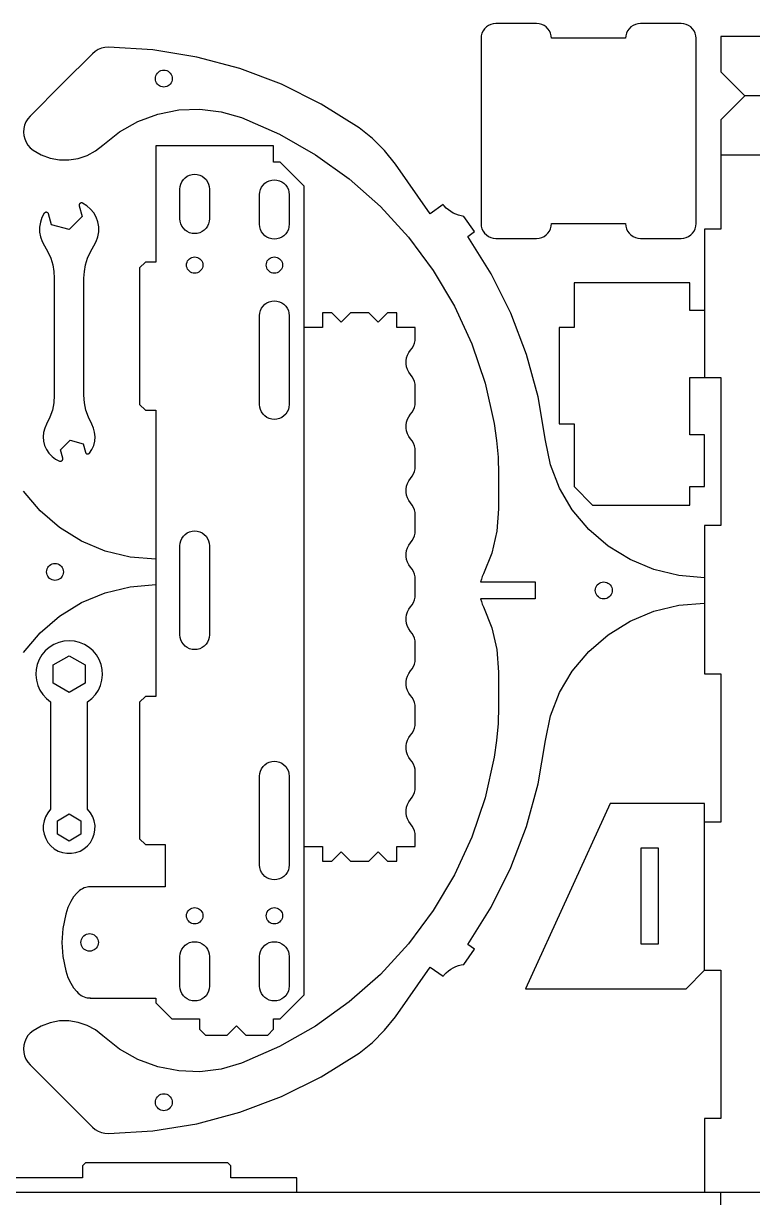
# Model space of a CAD drawing. Extents: x 1 to 379, y 1 to 379.
# Drawn here: x 109.9 to 234.8, y 177.9 to 379.1 of the extents above; entities that cross this region are included whole.
import ezdxf

# ---------------------------------------------------------------- set-up
doc = ezdxf.new("R2010")
doc.units = 0
doc.layers.add('SHEET_VIEW_1_DRAWING_1', color=7, linetype='CONTINUOUS')

msp = doc.modelspace()

# ---------------------------------------------------------------- linework, layer by layer
at = {"layer": 'SHEET_VIEW_1_DRAWING_1', "color": 5}
for p, q in [((189.23, 378.55), (188.92, 378.24)), ((189.59, 378.8), (189.23, 378.55)), ((190, 378.99), (189.59, 378.8)), ((190.42, 379.1), (190, 378.99)), ((190.86, 379.14), (190.42, 379.1)), ((197.85, 379.14), (190.86, 379.14)), ((198.29, 379.1), (197.85, 379.14)), ((198.72, 378.99), (198.29, 379.1)), ((199.12, 378.8), (198.72, 378.99)), ((199.48, 378.55), (199.12, 378.8)), ((199.79, 378.24), (199.48, 378.55)), ((214, 378.55), (213.68, 378.24)), ((214.36, 378.8), (214, 378.55)), ((214.76, 378.99), (214.36, 378.8)), ((215.19, 379.1), (214.76, 378.99)), ((215.63, 379.14), (215.19, 379.1)), ((222.61, 379.14), (215.63, 379.14)), ((223.06, 379.1), (222.61, 379.14)), ((223.48, 378.99), (223.06, 379.1)), ((223.88, 378.8), (223.48, 378.99)), ((224.25, 378.55), (223.88, 378.8)), ((224.56, 378.24), (224.25, 378.55)), ((188.36, 377.04), (188.32, 376.6)), ((188.32, 376.6), (188.32, 344.85)), ((188.48, 377.47), (188.36, 377.04)), ((188.66, 377.87), (188.48, 377.47)), ((188.92, 378.24), (188.66, 377.87)), ((200.05, 377.87), (199.79, 378.24)), ((200.24, 377.47), (200.05, 377.87)), ((200.35, 377.04), (200.24, 377.47)), ((200.39, 376.6), (200.35, 377.04)), ((213.09, 376.6), (200.39, 376.6)), ((213.13, 377.04), (213.09, 376.6)), ((213.24, 377.47), (213.13, 377.04)), ((213.43, 377.87), (213.24, 377.47)), ((213.68, 378.24), (213.43, 377.87)), ((224.81, 377.87), (224.56, 378.24)), ((225, 377.47), (224.81, 377.87)), ((225.12, 377.04), (225, 377.47)), ((225.15, 376.6), (225.12, 377.04)), ((225.15, 344.85), (225.15, 376.6)), ((229.41, 376.92), (229.41, 370.87)), ((376.22, 376.92), (229.41, 376.92)), ((122.2, 374.34), (121.74, 373.95)), ((122.72, 374.66), (122.2, 374.34)), ((123.28, 374.89), (122.72, 374.66)), ((123.87, 375.02), (123.28, 374.89)), ((124.48, 375.07), (123.87, 375.02)), ((132.09, 374.6), (124.48, 375.07)), ((139.62, 373.38), (132.09, 374.6)), ((121.74, 373.95), (116.63, 368.83)), ((146.99, 371.41), (139.62, 373.38)), ((132.62, 370.19), (132.72, 370.42)), ((132.72, 370.42), (132.87, 370.63)), ((132.87, 370.63), (133.05, 370.81)), ((133.05, 370.81), (133.25, 370.95)), ((133.25, 370.95), (133.48, 371.06)), ((133.48, 371.06), (133.73, 371.12)), ((133.73, 371.12), (133.98, 371.15)), ((133.98, 371.15), (134.23, 371.12)), ((134.23, 371.12), (134.47, 371.06)), ((134.47, 371.06), (134.7, 370.95)), ((134.7, 370.95), (134.91, 370.81)), ((134.91, 370.81), (135.09, 370.63)), ((135.09, 370.63), (135.23, 370.42)), ((135.23, 370.42), (135.34, 370.19)), ((154.13, 368.72), (146.99, 371.41)), ((229.41, 370.87), (233.52, 366.76)), ((116.63, 368.83), (111.06, 363.27)), ((132.53, 369.7), (132.55, 369.95)), ((132.55, 369.44), (132.53, 369.7)), ((132.55, 369.95), (132.62, 370.19)), ((132.62, 369.2), (132.55, 369.44)), ((132.72, 368.97), (132.62, 369.2)), ((132.87, 368.76), (132.72, 368.97)), ((133.05, 368.59), (132.87, 368.76)), ((133.25, 368.44), (133.05, 368.59)), ((133.48, 368.33), (133.25, 368.44)), ((133.73, 368.27), (133.48, 368.33)), ((133.98, 368.25), (133.73, 368.27)), ((134.23, 368.27), (133.98, 368.25)), ((134.47, 368.33), (134.23, 368.27)), ((134.7, 368.44), (134.47, 368.33)), ((134.91, 368.59), (134.7, 368.44)), ((135.09, 368.76), (134.91, 368.59)), ((135.23, 368.97), (135.09, 368.76)), ((135.34, 369.2), (135.23, 368.97)), ((135.34, 370.19), (135.41, 369.95)), ((135.41, 369.44), (135.34, 369.2)), ((135.41, 369.95), (135.43, 369.7)), ((135.43, 369.7), (135.41, 369.44)), ((160.96, 365.32), (154.13, 368.72)), ((233.52, 366.76), (229.41, 362.65)), ((372.11, 366.76), (233.52, 366.76)), ((132.96, 363.63), (136.53, 364.34)), ((136.53, 364.34), (140.17, 364.47)), ((140.17, 364.47), (143.78, 364.03)), ((167.42, 361.26), (160.96, 365.32)), ((110.35, 362.29), (110.12, 361.73)), ((110.67, 362.81), (110.35, 362.29)), ((111.06, 363.27), (110.67, 362.81)), ((126.39, 360.58), (129.55, 362.37)), ((129.55, 362.37), (132.96, 363.63)), ((143.78, 364.03), (147.27, 363.01)), ((147.27, 363.01), (153.78, 360.16)), ((229.41, 362.65), (229.41, 356.6)), ((109.99, 361.14), (109.94, 360.54)), ((109.94, 360.54), (110, 359.94)), ((110.12, 361.73), (109.99, 361.14)), ((123.54, 358.31), (126.39, 360.58)), ((153.78, 360.16), (159.97, 356.64)), ((169.73, 359.43), (167.42, 361.26)), ((110, 359.94), (110.14, 359.35)), ((110.14, 359.35), (110.38, 358.8)), ((110.38, 358.8), (110.7, 358.29)), ((110.7, 358.29), (111.1, 357.83)), ((122.27, 357.3), (123.54, 358.31)), ((132.6, 358.19), (132.6, 338.25)), ((152.79, 358.19), (132.6, 358.19)), ((152.79, 355.39), (152.79, 358.19)), ((171.81, 357.35), (169.73, 359.43)), ((111.1, 357.83), (111.57, 357.45)), ((111.57, 357.45), (112.97, 356.64)), ((112.97, 356.64), (114.49, 356.07)), ((119.31, 356.01), (120.85, 356.53)), ((120.85, 356.53), (122.27, 357.3)), ((159.97, 356.64), (165.75, 352.5)), ((173.64, 355.03), (171.81, 357.35)), ((376.22, 356.6), (229.41, 356.6)), ((229.41, 356.6), (229.41, 343.9)), ((114.49, 356.07), (116.09, 355.78)), ((116.09, 355.78), (117.71, 355.75)), ((117.71, 355.75), (119.31, 356.01)), ((153.89, 355.39), (152.79, 355.39)), ((158, 351.29), (153.89, 355.39)), ((179.59, 346.54), (173.64, 355.03)), ((137.07, 352.03), (137.32, 352.39)), ((137.32, 352.39), (137.63, 352.7)), ((137.63, 352.7), (138, 352.96)), ((138, 352.96), (138.4, 353.14)), ((138.4, 353.14), (138.83, 353.26)), ((138.83, 353.26), (139.27, 353.3)), ((139.27, 353.3), (139.71, 353.26)), ((139.71, 353.26), (140.14, 353.14)), ((140.14, 353.14), (140.54, 352.96)), ((140.54, 352.96), (140.9, 352.7)), ((140.9, 352.7), (141.21, 352.39)), ((141.21, 352.39), (141.47, 352.03)), ((151.65, 352.01), (152.05, 352.19)), ((152.05, 352.19), (152.48, 352.31)), ((152.48, 352.31), (152.92, 352.35)), ((152.92, 352.35), (153.36, 352.31)), ((153.36, 352.31), (153.79, 352.19)), ((153.79, 352.19), (154.19, 352.01)), ((165.75, 352.5), (171.07, 347.78)), ((136.73, 350.76), (136.77, 351.2)), ((136.73, 345.68), (136.73, 350.76)), ((136.77, 351.2), (136.88, 351.63)), ((136.88, 351.63), (137.07, 352.03)), ((141.47, 352.03), (141.65, 351.63)), ((141.65, 351.63), (141.77, 351.2)), ((141.77, 351.2), (141.81, 350.76)), ((141.81, 350.76), (141.81, 345.68)), ((150.38, 349.81), (150.42, 350.25)), ((150.42, 350.25), (150.53, 350.67)), ((150.53, 350.67), (150.72, 351.08)), ((150.72, 351.08), (150.97, 351.44)), ((150.97, 351.44), (151.29, 351.75)), ((151.29, 351.75), (151.65, 352.01)), ((154.19, 352.01), (154.55, 351.75)), ((154.55, 351.75), (154.86, 351.44)), ((154.86, 351.44), (155.12, 351.08)), ((155.12, 351.08), (155.31, 350.67)), ((155.31, 350.67), (155.42, 350.25)), ((155.42, 350.25), (155.46, 349.81)), ((158, 212.69), (158, 351.29)), ((119.49, 348.11), (119.48, 348.04)), ((119.51, 348.17), (119.49, 348.11)), ((119.54, 348.23), (119.51, 348.17)), ((119.58, 348.28), (119.54, 348.23)), ((119.63, 348.32), (119.58, 348.28)), ((119.68, 348.36), (119.63, 348.32)), ((119.74, 348.39), (119.68, 348.36)), ((119.8, 348.41), (119.74, 348.39)), ((119.87, 348.41), (119.8, 348.41)), ((119.93, 348.41), (119.87, 348.41)), ((120, 348.4), (119.93, 348.41)), ((120.06, 348.37), (120, 348.4)), ((120.79, 347.92), (120.06, 348.37)), ((150.38, 344.73), (150.38, 349.81)), ((155.46, 349.81), (155.46, 344.73)), ((181.82, 348.11), (179.59, 346.54)), ((181.89, 348.03), (181.82, 348.11)), ((113.5, 346.61), (113.1, 345.87)), ((113.54, 346.66), (113.5, 346.61)), ((113.59, 346.71), (113.54, 346.66)), ((113.64, 346.75), (113.59, 346.71)), ((113.7, 346.77), (113.64, 346.75)), ((113.77, 346.79), (113.7, 346.77)), ((113.83, 346.79), (113.77, 346.79)), ((113.9, 346.79), (113.83, 346.79)), ((113.96, 346.77), (113.9, 346.79)), ((114.02, 346.75), (113.96, 346.77)), ((114.08, 346.71), (114.02, 346.75)), ((114.13, 346.67), (114.08, 346.71)), ((114.17, 346.62), (114.13, 346.67)), ((114.2, 346.56), (114.17, 346.62)), ((114.22, 346.5), (114.2, 346.56)), ((114.72, 344.66), (114.22, 346.5)), ((119.99, 346.07), (117.76, 343.84)), ((119.48, 348.04), (119.48, 347.97)), ((119.48, 347.97), (119.49, 347.91)), ((119.49, 347.91), (119.99, 346.07)), ((121.43, 347.35), (120.79, 347.92)), ((121.97, 346.68), (121.43, 347.35)), ((122.39, 345.94), (121.97, 346.68)), ((171.07, 347.78), (175.88, 342.54)), ((181.96, 347.95), (181.89, 348.03)), ((182.02, 347.87), (181.96, 347.95)), ((182.36, 347.51), (182.02, 347.87)), ((182.72, 347.19), (182.36, 347.51)), ((183.12, 346.9), (182.72, 347.19)), ((183.54, 346.65), (183.12, 346.9)), ((183.98, 346.44), (183.54, 346.65)), ((184.44, 346.28), (183.98, 346.44)), ((184.92, 346.16), (184.44, 346.28)), ((185.4, 346.09), (184.92, 346.16)), ((187.22, 343.49), (185.4, 346.09)), ((112.69, 344.23), (112.68, 343.84)), ((112.83, 345.07), (112.69, 344.23)), ((113.1, 345.87), (112.83, 345.07)), ((117.76, 343.84), (114.72, 344.66)), ((122.67, 345.13), (122.39, 345.94)), ((122.82, 344.28), (122.67, 345.13)), ((122.82, 343.43), (122.82, 344.28)), ((136.77, 345.24), (136.73, 345.68)), ((136.88, 344.81), (136.77, 345.24)), ((137.07, 344.41), (136.88, 344.81)), ((137.32, 344.05), (137.07, 344.41)), ((137.63, 343.73), (137.32, 344.05)), ((141.21, 344.05), (140.9, 343.73)), ((141.47, 344.41), (141.21, 344.05)), ((141.65, 344.81), (141.47, 344.41)), ((141.77, 345.24), (141.65, 344.81)), ((141.81, 345.68), (141.77, 345.24)), ((150.42, 344.28), (150.38, 344.73)), ((150.53, 343.86), (150.42, 344.28)), ((155.42, 344.28), (155.31, 343.86)), ((155.46, 344.73), (155.42, 344.28)), ((188.32, 344.85), (188.36, 344.41)), ((188.36, 344.41), (188.48, 343.98)), ((200.24, 343.98), (200.35, 344.41)), ((200.35, 344.41), (200.39, 344.85)), ((200.39, 344.85), (213.09, 344.85)), ((213.09, 344.85), (213.13, 344.41)), ((213.13, 344.41), (213.24, 343.98)), ((225, 343.98), (225.12, 344.41)), ((225.12, 344.41), (225.15, 344.85)), ((112.68, 343.84), (112.7, 343.39)), ((112.7, 343.39), (112.84, 342.56)), ((112.84, 342.56), (113.12, 341.76)), ((122.4, 341.77), (122.68, 342.58)), ((122.68, 342.58), (122.82, 343.43)), ((138, 343.48), (137.63, 343.73)), ((138.4, 343.29), (138, 343.48)), ((138.83, 343.18), (138.4, 343.29)), ((139.27, 343.14), (138.83, 343.18)), ((139.71, 343.18), (139.27, 343.14)), ((140.14, 343.29), (139.71, 343.18)), ((140.54, 343.48), (140.14, 343.29)), ((140.9, 343.73), (140.54, 343.48)), ((150.72, 343.46), (150.53, 343.86)), ((150.97, 343.09), (150.72, 343.46)), ((151.29, 342.78), (150.97, 343.09)), ((151.65, 342.53), (151.29, 342.78)), ((152.05, 342.34), (151.65, 342.53)), ((152.48, 342.22), (152.05, 342.34)), ((152.92, 342.19), (152.48, 342.22)), ((153.36, 342.22), (152.92, 342.19)), ((153.79, 342.34), (153.36, 342.22)), ((154.19, 342.53), (153.79, 342.34)), ((154.55, 342.78), (154.19, 342.53)), ((154.86, 343.09), (154.55, 342.78)), ((155.12, 343.46), (154.86, 343.09)), ((155.31, 343.86), (155.12, 343.46)), ((175.88, 342.54), (180.12, 336.83)), ((186.04, 342.65), (187.22, 343.49)), ((190.07, 336.26), (186.04, 342.65)), ((188.48, 343.98), (188.66, 343.58)), ((188.66, 343.58), (188.92, 343.22)), ((188.92, 343.22), (189.23, 342.91)), ((189.23, 342.91), (189.59, 342.65)), ((189.59, 342.65), (190, 342.47)), ((190, 342.47), (190.42, 342.35)), ((190.42, 342.35), (190.86, 342.31)), ((190.86, 342.31), (197.85, 342.31)), ((197.85, 342.31), (198.29, 342.35)), ((198.29, 342.35), (198.72, 342.47)), ((198.72, 342.47), (199.12, 342.65)), ((199.12, 342.65), (199.48, 342.91)), ((199.48, 342.91), (199.79, 343.22)), ((199.79, 343.22), (200.05, 343.58)), ((200.05, 343.58), (200.24, 343.98)), ((213.24, 343.98), (213.43, 343.58)), ((213.43, 343.58), (213.68, 343.22)), ((213.68, 343.22), (214, 342.91)), ((214, 342.91), (214.36, 342.65)), ((214.36, 342.65), (214.76, 342.47)), ((214.76, 342.47), (215.19, 342.35)), ((215.19, 342.35), (215.63, 342.31)), ((215.63, 342.31), (222.61, 342.31)), ((222.61, 342.31), (223.06, 342.35)), ((223.06, 342.35), (223.48, 342.47)), ((223.48, 342.47), (223.88, 342.65)), ((223.88, 342.65), (224.25, 342.91)), ((224.25, 342.91), (224.56, 343.22)), ((224.56, 343.22), (224.81, 343.58)), ((224.81, 343.58), (225, 343.98)), ((226.61, 343.9), (226.61, 318.5)), ((229.41, 343.9), (226.61, 343.9)), ((113.12, 341.76), (113.53, 341.02)), ((113.53, 341.02), (114.13, 340)), ((121.39, 340), (121.98, 341.02)), ((121.98, 341.02), (122.4, 341.77)), ((114.13, 340), (114.6, 338.93)), ((114.6, 338.93), (114.94, 337.8)), ((120.57, 337.8), (120.92, 338.93)), ((120.92, 338.93), (121.39, 340)), ((130.81, 338.25), (129.81, 337.25)), ((132.6, 338.25), (130.81, 338.25)), ((137.89, 337.98), (137.95, 338.22)), ((137.95, 338.22), (138.06, 338.44)), ((138.06, 338.44), (138.2, 338.64)), ((138.2, 338.64), (138.37, 338.81)), ((138.37, 338.81), (138.57, 338.95)), ((138.57, 338.95), (138.79, 339.05)), ((138.79, 339.05), (139.02, 339.12)), ((139.02, 339.12), (139.27, 339.14)), ((139.27, 339.14), (139.51, 339.12)), ((139.51, 339.12), (139.74, 339.05)), ((139.74, 339.05), (139.97, 338.95)), ((139.97, 338.95), (140.16, 338.81)), ((140.16, 338.81), (140.34, 338.64)), ((140.34, 338.64), (140.48, 338.44)), ((140.48, 338.44), (140.58, 338.22)), ((140.58, 338.22), (140.64, 337.98)), ((151.54, 337.98), (151.61, 338.22)), ((151.61, 338.22), (151.71, 338.44)), ((151.71, 338.44), (151.85, 338.64)), ((151.85, 338.64), (152.02, 338.81)), ((152.02, 338.81), (152.22, 338.95)), ((152.22, 338.95), (152.44, 339.05)), ((152.44, 339.05), (152.68, 339.12)), ((152.68, 339.12), (152.92, 339.14)), ((152.92, 339.14), (153.16, 339.12)), ((153.16, 339.12), (153.4, 339.05)), ((153.4, 339.05), (153.62, 338.95)), ((153.62, 338.95), (153.82, 338.81)), ((153.82, 338.81), (153.99, 338.64)), ((153.99, 338.64), (154.13, 338.44)), ((154.13, 338.44), (154.23, 338.22)), ((154.23, 338.22), (154.29, 337.98)), ((114.94, 337.8), (115.15, 336.64)), ((115.15, 336.64), (115.22, 335.47)), ((120.3, 335.47), (120.37, 336.64)), ((120.37, 336.64), (120.57, 337.8)), ((129.81, 337.25), (129.81, 313.85)), ((137.87, 337.74), (137.89, 337.98)), ((137.89, 337.5), (137.87, 337.74)), ((137.95, 337.26), (137.89, 337.5)), ((138.06, 337.04), (137.95, 337.26)), ((138.2, 336.84), (138.06, 337.04)), ((138.37, 336.67), (138.2, 336.84)), ((138.57, 336.53), (138.37, 336.67)), ((138.79, 336.43), (138.57, 336.53)), ((139.02, 336.36), (138.79, 336.43)), ((139.27, 336.34), (139.02, 336.36)), ((139.51, 336.36), (139.27, 336.34)), ((139.74, 336.43), (139.51, 336.36)), ((139.97, 336.53), (139.74, 336.43)), ((140.16, 336.67), (139.97, 336.53)), ((140.34, 336.84), (140.16, 336.67)), ((140.48, 337.04), (140.34, 336.84)), ((140.58, 337.26), (140.48, 337.04)), ((140.64, 337.5), (140.58, 337.26)), ((140.64, 337.98), (140.66, 337.74)), ((140.66, 337.74), (140.64, 337.5)), ((151.52, 337.74), (151.54, 337.98)), ((151.54, 337.5), (151.52, 337.74)), ((151.61, 337.26), (151.54, 337.5)), ((151.71, 337.04), (151.61, 337.26)), ((151.85, 336.84), (151.71, 337.04)), ((152.02, 336.67), (151.85, 336.84)), ((152.22, 336.53), (152.02, 336.67)), ((152.44, 336.43), (152.22, 336.53)), ((152.68, 336.36), (152.44, 336.43)), ((152.92, 336.34), (152.68, 336.36)), ((153.16, 336.36), (152.92, 336.34)), ((153.4, 336.43), (153.16, 336.36)), ((153.62, 336.53), (153.4, 336.43)), ((153.82, 336.67), (153.62, 336.53)), ((153.99, 336.84), (153.82, 336.67)), ((154.13, 337.04), (153.99, 336.84)), ((154.23, 337.26), (154.13, 337.04)), ((154.29, 337.5), (154.23, 337.26)), ((154.29, 337.98), (154.32, 337.74)), ((154.32, 337.74), (154.29, 337.5)), ((180.12, 336.83), (183.75, 330.71)), ((193.44, 329.5), (190.07, 336.26)), ((115.22, 335.47), (115.22, 315.45)), ((120.3, 315.45), (120.3, 335.47)), ((204.26, 334.69), (204.26, 327.07)), ((224.07, 334.69), (204.26, 334.69)), ((224.07, 329.93), (224.07, 334.69)), ((150.53, 329.95), (150.72, 330.35)), ((150.72, 330.35), (150.97, 330.71)), ((150.97, 330.71), (151.29, 331.02)), ((151.29, 331.02), (151.65, 331.28)), ((151.65, 331.28), (152.05, 331.46)), ((152.05, 331.46), (152.48, 331.58)), ((152.48, 331.58), (152.92, 331.62)), ((152.92, 331.62), (153.36, 331.58)), ((153.36, 331.58), (153.79, 331.46)), ((153.79, 331.46), (154.19, 331.28)), ((154.19, 331.28), (154.55, 331.02)), ((154.55, 331.02), (154.86, 330.71)), ((154.86, 330.71), (155.12, 330.35)), ((155.12, 330.35), (155.31, 329.95)), ((183.75, 330.71), (186.72, 324.25)), ((150.38, 329.08), (150.42, 329.52)), ((150.38, 313.84), (150.38, 329.08)), ((150.42, 329.52), (150.53, 329.95)), ((155.31, 329.95), (155.42, 329.52)), ((155.42, 329.52), (155.46, 329.08)), ((155.46, 329.08), (155.46, 313.84)), ((161.17, 329.56), (161.17, 327.02)), ((162.76, 329.56), (161.17, 329.56)), ((164.35, 327.98), (162.76, 329.56)), ((165.94, 329.56), (164.35, 327.98)), ((169.11, 329.56), (165.94, 329.56)), ((170.7, 327.98), (169.11, 329.56)), ((172.29, 329.56), (170.7, 327.98)), ((173.87, 329.56), (172.29, 329.56)), ((173.87, 327.02), (173.87, 329.56)), ((196.13, 322.43), (193.44, 329.5)), ((226.61, 329.93), (224.07, 329.93)), ((161.17, 327.02), (158, 327.02)), ((177.05, 327.02), (173.87, 327.02)), ((177.05, 325.27), (177.05, 327.02)), ((204.26, 327.07), (201.72, 327.07)), ((201.72, 327.07), (201.72, 310.56)), ((176.53, 323.53), (176.76, 323.93)), ((176.76, 323.93), (176.92, 324.36)), ((176.92, 324.36), (177.02, 324.81)), ((177.02, 324.81), (177.05, 325.27)), ((186.72, 324.25), (189, 317.51)), ((175.55, 321.83), (175.71, 322.31)), ((175.71, 322.31), (175.95, 322.76)), ((175.95, 322.76), (176.26, 323.17)), ((176.26, 323.17), (176.53, 323.53)), ((198.11, 315.14), (196.13, 322.43)), ((175.47, 321.32), (175.55, 321.83)), ((175.47, 320.81), (175.47, 321.32)), ((175.55, 320.31), (175.47, 320.81)), ((175.71, 319.83), (175.55, 320.31)), ((175.95, 319.38), (175.71, 319.83)), ((176.26, 318.97), (175.95, 319.38)), ((176.53, 318.6), (176.26, 318.97)), ((176.76, 318.2), (176.53, 318.6)), ((176.92, 317.77), (176.76, 318.2)), ((224.07, 308.66), (224.07, 318.5)), ((224.07, 318.5), (226.61, 318.5)), ((226.61, 318.5), (229.41, 318.5)), ((229.41, 318.5), (229.41, 293.1)), ((177.02, 317.32), (176.92, 317.77)), ((177.05, 316.87), (177.02, 317.32)), ((177.05, 314.27), (177.05, 316.87)), ((189, 317.51), (190.58, 310.58)), ((115.13, 314.16), (114.88, 312.88)), ((115.22, 315.45), (115.13, 314.16)), ((120.38, 314.16), (120.3, 315.45)), ((120.63, 312.88), (120.38, 314.16)), ((177.02, 313.81), (177.05, 314.27)), ((199.36, 307.68), (198.11, 315.14)), ((114.88, 312.88), (114.47, 311.65)), ((121.05, 311.65), (120.63, 312.88)), ((129.81, 313.85), (130.81, 312.85)), ((130.81, 312.85), (132.6, 312.85)), ((132.6, 312.85), (132.6, 263.83)), ((150.42, 313.4), (150.38, 313.84)), ((150.53, 312.97), (150.42, 313.4)), ((150.72, 312.57), (150.53, 312.97)), ((150.97, 312.2), (150.72, 312.57)), ((151.29, 311.89), (150.97, 312.2)), ((151.65, 311.64), (151.29, 311.89)), ((154.55, 311.89), (154.19, 311.64)), ((154.86, 312.2), (154.55, 311.89)), ((155.12, 312.57), (154.86, 312.2)), ((155.31, 312.97), (155.12, 312.57)), ((155.42, 313.4), (155.31, 312.97)), ((155.46, 313.84), (155.42, 313.4)), ((175.95, 311.76), (176.26, 312.17)), ((176.26, 312.17), (176.53, 312.53)), ((176.53, 312.53), (176.76, 312.94)), ((176.76, 312.94), (176.92, 313.36)), ((176.92, 313.36), (177.02, 313.81)), ((113.9, 310.49), (113.58, 309.8)), ((114.47, 311.65), (113.9, 310.49)), ((121.62, 310.49), (121.05, 311.65)), ((121.93, 309.8), (121.62, 310.49)), ((152.05, 311.45), (151.65, 311.64)), ((152.48, 311.34), (152.05, 311.45)), ((152.92, 311.3), (152.48, 311.34)), ((153.36, 311.34), (152.92, 311.3)), ((153.79, 311.45), (153.36, 311.34)), ((154.19, 311.64), (153.79, 311.45)), ((175.47, 310.32), (175.55, 310.83)), ((175.47, 309.81), (175.47, 310.32)), ((175.55, 310.83), (175.71, 311.31)), ((175.71, 311.31), (175.95, 311.76)), ((190.58, 310.58), (190.99, 307.7)), ((201.72, 310.56), (204.26, 310.56)), ((204.26, 310.56), (204.26, 299.77)), ((113.38, 309.06), (113.31, 308.31)), ((113.31, 308.31), (113.37, 307.55)), ((113.58, 309.8), (113.38, 309.06)), ((122.13, 309.08), (121.93, 309.8)), ((122.2, 308.33), (122.13, 309.08)), ((122.15, 307.57), (122.2, 308.33)), ((175.55, 309.31), (175.47, 309.81)), ((175.71, 308.83), (175.55, 309.31)), ((175.95, 308.38), (175.71, 308.83)), ((176.26, 307.97), (175.95, 308.38)), ((176.53, 307.6), (176.26, 307.97)), ((226.61, 308.66), (224.07, 308.66)), ((226.61, 299.77), (226.61, 308.66)), ((113.37, 307.55), (113.56, 306.81)), ((113.56, 306.81), (113.87, 306.12)), ((113.87, 306.12), (114.3, 305.49)), ((116.27, 306.07), (117.91, 307.71)), ((116.65, 304.63), (116.27, 306.07)), ((117.91, 307.71), (120.16, 307.11)), ((120.16, 307.11), (120.54, 305.67)), ((121.24, 305.52), (121.66, 306.15)), ((121.66, 306.15), (121.96, 306.84)), ((121.96, 306.84), (122.15, 307.57)), ((176.76, 307.2), (176.53, 307.6)), ((176.92, 306.77), (176.76, 307.2)), ((177.02, 306.33), (176.92, 306.77)), ((177.05, 305.87), (177.02, 306.33)), ((177.05, 303.27), (177.05, 305.87)), ((190.99, 307.7), (191.24, 304.81)), ((200.21, 303.49), (199.36, 307.68)), ((114.3, 305.49), (114.83, 304.94)), ((114.83, 304.94), (115.44, 304.49)), ((115.44, 304.49), (116.12, 304.15)), ((116.12, 304.15), (116.18, 304.13)), ((116.18, 304.13), (116.25, 304.12)), ((116.25, 304.12), (116.32, 304.13)), ((116.32, 304.13), (116.39, 304.14)), ((116.39, 304.14), (116.45, 304.17)), ((116.45, 304.17), (116.51, 304.2)), ((116.51, 304.2), (116.56, 304.25)), ((116.56, 304.25), (116.6, 304.3)), ((116.6, 304.3), (116.63, 304.36)), ((116.63, 304.36), (116.65, 304.42)), ((116.67, 304.56), (116.65, 304.63)), ((116.65, 304.42), (116.67, 304.49)), ((116.67, 304.49), (116.67, 304.56)), ((120.54, 305.67), (120.57, 305.6)), ((120.57, 305.6), (120.6, 305.54)), ((120.6, 305.54), (120.64, 305.49)), ((120.64, 305.49), (120.69, 305.45)), ((120.69, 305.45), (120.75, 305.41)), ((120.75, 305.41), (120.82, 305.39)), ((120.82, 305.39), (120.88, 305.37)), ((120.88, 305.37), (120.95, 305.37)), ((120.95, 305.37), (121.02, 305.38)), ((121.02, 305.38), (121.08, 305.4)), ((121.08, 305.4), (121.14, 305.43)), ((121.14, 305.43), (121.2, 305.47)), ((121.2, 305.47), (121.24, 305.52)), ((191.24, 304.81), (191.32, 301.91)), ((176.53, 301.54), (176.76, 301.94)), ((176.76, 301.94), (176.92, 302.37)), ((176.92, 302.37), (177.02, 302.81)), ((177.02, 302.81), (177.05, 303.27)), ((191.32, 301.91), (191.32, 295.97)), ((201.75, 299.5), (200.21, 303.49)), ((175.47, 299.33), (175.55, 299.83)), ((175.55, 299.83), (175.71, 300.31)), ((175.71, 300.31), (175.95, 300.76)), ((175.95, 300.76), (176.26, 301.17)), ((176.26, 301.17), (176.53, 301.54)), ((112.77, 295.63), (109.93, 299)), ((175.47, 298.82), (175.47, 299.33)), ((175.55, 298.31), (175.47, 298.82)), ((175.71, 297.83), (175.55, 298.31)), ((175.95, 297.38), (175.71, 297.83)), ((203.94, 295.82), (201.75, 299.5)), ((204.26, 299.77), (207.44, 296.59)), ((224.07, 299.77), (226.61, 299.77)), ((224.07, 296.59), (224.07, 299.77)), ((176.26, 296.97), (175.95, 297.38)), ((176.53, 296.61), (176.26, 296.97)), ((176.76, 296.2), (176.53, 296.61)), ((176.92, 295.78), (176.76, 296.2)), ((177.02, 295.33), (176.92, 295.78)), ((191.32, 295.97), (191.03, 292.13)), ((206.79, 292.45), (203.94, 295.82)), ((207.44, 296.59), (224.07, 296.59)), ((116.11, 292.75), (112.77, 295.63)), ((177.05, 294.87), (177.02, 295.33)), ((177.05, 292.27), (177.05, 294.87)), ((119.86, 290.43), (116.11, 292.75)), ((137.63, 291.57), (138, 291.83)), ((138, 291.83), (138.4, 292.01)), ((138.4, 292.01), (138.83, 292.13)), ((138.83, 292.13), (139.27, 292.17)), ((139.27, 292.17), (139.71, 292.13)), ((139.71, 292.13), (140.14, 292.01)), ((140.14, 292.01), (140.54, 291.83)), ((140.54, 291.83), (140.9, 291.57)), ((176.92, 291.37), (177.02, 291.81)), ((177.02, 291.81), (177.05, 292.27)), ((191.03, 292.13), (190.16, 288.38)), ((210.12, 289.58), (206.79, 292.45)), ((229.41, 293.1), (226.61, 293.1)), ((226.61, 293.1), (226.61, 267.7)), ((123.92, 288.73), (119.86, 290.43)), ((136.73, 289.63), (136.77, 290.07)), ((136.77, 290.07), (136.88, 290.49)), ((136.88, 290.49), (137.07, 290.9)), ((137.07, 290.9), (137.32, 291.26)), ((137.32, 291.26), (137.63, 291.57)), ((140.9, 291.57), (141.21, 291.26)), ((141.21, 291.26), (141.47, 290.9)), ((141.47, 290.9), (141.65, 290.49)), ((141.65, 290.49), (141.77, 290.07)), ((141.77, 290.07), (141.81, 289.63)), ((175.71, 289.31), (175.95, 289.76)), ((175.95, 289.76), (176.26, 290.17)), ((176.26, 290.17), (176.53, 290.54)), ((176.53, 290.54), (176.76, 290.94)), ((176.76, 290.94), (176.92, 291.37)), ((128.21, 287.69), (123.92, 288.73)), ((136.73, 274.39), (136.73, 289.63)), ((141.81, 289.63), (141.81, 274.39)), ((175.47, 288.33), (175.55, 288.83)), ((175.47, 287.82), (175.47, 288.33)), ((175.55, 287.31), (175.47, 287.82)), ((175.55, 288.83), (175.71, 289.31)), ((190.16, 288.38), (188.74, 284.81)), ((213.87, 287.26), (210.12, 289.58)), ((113.97, 285.66), (114.08, 285.89)), ((114.08, 285.89), (114.22, 286.09)), ((114.22, 286.09), (114.4, 286.27)), ((114.4, 286.27), (114.61, 286.42)), ((114.61, 286.42), (114.84, 286.53)), ((114.84, 286.53), (115.08, 286.59)), ((115.08, 286.59), (115.33, 286.61)), ((115.33, 286.61), (115.59, 286.59)), ((115.59, 286.59), (115.83, 286.53)), ((115.83, 286.53), (116.06, 286.42)), ((116.06, 286.42), (116.27, 286.27)), ((116.27, 286.27), (116.44, 286.09)), ((116.44, 286.09), (116.59, 285.89)), ((116.59, 285.89), (116.7, 285.66)), ((132.6, 287.34), (128.21, 287.69)), ((175.71, 286.83), (175.55, 287.31)), ((175.95, 286.38), (175.71, 286.83)), ((176.26, 285.97), (175.95, 286.38)), ((176.53, 285.61), (176.26, 285.97)), ((217.94, 285.56), (213.87, 287.26)), ((113.88, 285.16), (113.91, 285.41)), ((113.91, 284.91), (113.88, 285.16)), ((113.91, 285.41), (113.97, 285.66)), ((113.97, 284.67), (113.91, 284.91)), ((114.08, 284.44), (113.97, 284.67)), ((114.22, 284.23), (114.08, 284.44)), ((114.4, 284.05), (114.22, 284.23)), ((114.61, 283.91), (114.4, 284.05)), ((114.84, 283.8), (114.61, 283.91)), ((115.08, 283.73), (114.84, 283.8)), ((115.33, 283.71), (115.08, 283.73)), ((115.59, 283.73), (115.33, 283.71)), ((115.83, 283.8), (115.59, 283.73)), ((116.06, 283.91), (115.83, 283.8)), ((116.27, 284.05), (116.06, 283.91)), ((116.44, 284.23), (116.27, 284.05)), ((116.59, 284.44), (116.44, 284.23)), ((116.7, 284.67), (116.59, 284.44)), ((116.7, 285.66), (116.76, 285.41)), ((116.76, 284.91), (116.7, 284.67)), ((116.76, 285.41), (116.78, 285.16)), ((116.78, 285.16), (116.76, 284.91)), ((176.76, 285.21), (176.53, 285.61)), ((176.92, 284.78), (176.76, 285.21)), ((177.02, 284.33), (176.92, 284.78)), ((177.05, 283.87), (177.02, 284.33)), ((177.05, 281.27), (177.05, 283.87)), ((188.38, 283.91), (188.25, 283.45)), ((188.54, 284.37), (188.38, 283.91)), ((188.74, 284.81), (188.54, 284.37)), ((222.22, 284.52), (217.94, 285.56)), ((226.61, 284.16), (222.22, 284.52)), ((123.92, 281.59), (128.21, 282.63)), ((128.21, 282.63), (132.6, 282.99)), ((188.25, 283.45), (197.61, 283.45)), ((197.61, 283.45), (197.61, 280.53)), ((207.9, 281.99), (207.92, 282.24)), ((207.92, 281.74), (207.9, 281.99)), ((207.92, 282.24), (207.99, 282.48)), ((207.99, 281.49), (207.92, 281.74)), ((207.99, 282.48), (208.09, 282.71)), ((208.09, 282.71), (208.24, 282.92)), ((208.24, 282.92), (208.42, 283.1)), ((208.42, 283.1), (208.62, 283.24)), ((208.62, 283.24), (208.85, 283.35)), ((208.85, 283.35), (209.1, 283.42)), ((209.1, 283.42), (209.35, 283.44)), ((209.35, 283.44), (209.6, 283.42)), ((209.6, 283.42), (209.85, 283.35)), ((209.85, 283.35), (210.07, 283.24)), ((210.07, 283.24), (210.28, 283.1)), ((210.28, 283.1), (210.46, 282.92)), ((210.46, 282.92), (210.61, 282.71)), ((210.61, 282.71), (210.71, 282.48)), ((210.71, 282.48), (210.78, 282.24)), ((210.78, 281.74), (210.71, 281.49)), ((210.78, 282.24), (210.8, 281.99)), ((210.8, 281.99), (210.78, 281.74)), ((116.11, 277.57), (119.86, 279.89)), ((119.86, 279.89), (123.92, 281.59)), ((176.53, 279.54), (176.76, 279.94)), ((176.76, 279.94), (176.92, 280.37)), ((176.92, 280.37), (177.02, 280.82)), ((177.02, 280.82), (177.05, 281.27)), ((197.61, 280.53), (188.25, 280.53)), ((188.25, 280.53), (188.38, 280.06)), ((188.38, 280.06), (188.54, 279.61)), ((208.09, 281.26), (207.99, 281.49)), ((208.24, 281.06), (208.09, 281.26)), ((208.42, 280.88), (208.24, 281.06)), ((208.62, 280.73), (208.42, 280.88)), ((208.85, 280.62), (208.62, 280.73)), ((209.1, 280.56), (208.85, 280.62)), ((209.35, 280.54), (209.1, 280.56)), ((209.6, 280.56), (209.35, 280.54)), ((209.85, 280.62), (209.6, 280.56)), ((210.07, 280.73), (209.85, 280.62)), ((210.28, 280.88), (210.07, 280.73)), ((210.46, 281.06), (210.28, 280.88)), ((210.61, 281.26), (210.46, 281.06)), ((210.71, 281.49), (210.61, 281.26)), ((222.22, 279.46), (226.61, 279.81)), ((175.47, 277.33), (175.55, 277.83)), ((175.55, 277.83), (175.71, 278.31)), ((175.71, 278.31), (175.95, 278.77)), ((175.95, 278.77), (176.26, 279.17)), ((176.26, 279.17), (176.53, 279.54)), ((188.54, 279.61), (188.74, 279.17)), ((188.74, 279.17), (190.16, 275.59)), ((213.87, 276.72), (217.94, 278.42)), ((217.94, 278.42), (222.22, 279.46)), ((112.77, 274.7), (116.11, 277.57)), ((175.47, 276.82), (175.47, 277.33)), ((175.55, 276.32), (175.47, 276.82)), ((175.71, 275.83), (175.55, 276.32)), ((175.95, 275.38), (175.71, 275.83)), ((210.12, 274.4), (213.87, 276.72)), ((109.93, 271.33), (112.77, 274.7)), ((136.77, 273.94), (136.73, 274.39)), ((136.88, 273.52), (136.77, 273.94)), ((141.77, 273.94), (141.65, 273.52)), ((141.81, 274.39), (141.77, 273.94)), ((176.26, 274.97), (175.95, 275.38)), ((176.53, 274.61), (176.26, 274.97)), ((176.76, 274.21), (176.53, 274.61)), ((176.92, 273.78), (176.76, 274.21)), ((177.02, 273.33), (176.92, 273.78)), ((190.16, 275.59), (191.03, 271.84)), ((206.79, 271.52), (210.12, 274.4)), ((113.67, 271.63), (113.09, 270.93)), ((114.35, 272.23), (113.67, 271.63)), ((115.13, 272.71), (114.35, 272.23)), ((115.97, 273.07), (115.13, 272.71)), ((116.85, 273.28), (115.97, 273.07)), ((117.76, 273.36), (116.85, 273.28)), ((118.67, 273.28), (117.76, 273.36)), ((119.55, 273.07), (118.67, 273.28)), ((120.39, 272.71), (119.55, 273.07)), ((121.16, 272.23), (120.39, 272.71)), ((121.85, 271.63), (121.16, 272.23)), ((122.43, 270.93), (121.85, 271.63)), ((137.07, 273.12), (136.88, 273.52)), ((137.32, 272.75), (137.07, 273.12)), ((137.63, 272.44), (137.32, 272.75)), ((138, 272.19), (137.63, 272.44)), ((138.4, 272), (138, 272.19)), ((138.83, 271.88), (138.4, 272)), ((139.27, 271.85), (138.83, 271.88)), ((139.71, 271.88), (139.27, 271.85)), ((140.14, 272), (139.71, 271.88)), ((140.54, 272.19), (140.14, 272)), ((140.9, 272.44), (140.54, 272.19)), ((141.21, 272.75), (140.9, 272.44)), ((141.47, 273.12), (141.21, 272.75)), ((141.65, 273.52), (141.47, 273.12)), ((177.05, 272.87), (177.02, 273.33)), ((177.05, 270.28), (177.05, 272.87)), ((191.03, 271.84), (191.32, 268)), ((112.62, 270.15), (112.29, 269.3)), ((113.09, 270.93), (112.62, 270.15)), ((115.03, 269.22), (117.76, 270.79)), ((117.76, 270.79), (120.49, 269.22)), ((122.89, 270.15), (122.43, 270.93)), ((123.23, 269.3), (122.89, 270.15)), ((176.92, 269.37), (177.02, 269.82)), ((177.02, 269.82), (177.05, 270.28)), ((203.94, 268.15), (206.79, 271.52)), ((112.1, 268.41), (112.04, 267.64)), ((112.04, 267.64), (112.04, 267.5)), ((112.29, 269.3), (112.1, 268.41)), ((115.03, 266.07), (115.03, 269.22)), ((120.49, 269.22), (120.49, 266.07)), ((123.42, 268.41), (123.23, 269.3)), ((123.47, 267.5), (123.42, 268.41)), ((175.71, 267.32), (175.95, 267.77)), ((175.95, 267.77), (176.26, 268.18)), ((176.26, 268.18), (176.53, 268.54)), ((176.53, 268.54), (176.76, 268.94)), ((176.76, 268.94), (176.92, 269.37)), ((191.32, 268), (191.32, 262.07)), ((201.75, 264.48), (203.94, 268.15)), ((226.61, 267.7), (229.41, 267.7)), ((229.41, 267.7), (229.41, 242.3)), ((112.04, 267.5), (112.14, 266.6)), ((112.14, 266.6), (112.38, 265.72)), ((112.38, 265.72), (112.75, 264.89)), ((117.76, 264.49), (115.03, 266.07)), ((120.49, 266.07), (117.76, 264.49)), ((122.76, 264.89), (123.14, 265.72)), ((123.14, 265.72), (123.38, 266.6)), ((123.38, 266.6), (123.47, 267.5)), ((175.47, 266.33), (175.55, 266.83)), ((175.47, 265.82), (175.47, 266.33)), ((175.55, 265.32), (175.47, 265.82)), ((175.55, 266.83), (175.71, 267.32)), ((112.75, 264.89), (113.25, 264.13)), ((113.25, 264.13), (113.87, 263.45)), ((121.65, 263.45), (122.26, 264.13)), ((122.26, 264.13), (122.76, 264.89)), ((130.81, 263.83), (129.81, 262.83)), ((132.6, 263.83), (130.81, 263.83)), ((175.71, 264.83), (175.55, 265.32)), ((175.95, 264.38), (175.71, 264.83)), ((176.26, 263.98), (175.95, 264.38)), ((176.53, 263.61), (176.26, 263.98)), ((176.76, 263.21), (176.53, 263.61)), ((200.21, 260.48), (201.75, 264.48)), ((113.87, 263.45), (114.58, 262.89)), ((114.58, 262.89), (114.58, 244.48)), ((120.93, 262.89), (121.65, 263.45)), ((120.93, 244.48), (120.93, 262.89)), ((129.81, 262.83), (129.81, 239.43)), ((176.92, 262.78), (176.76, 263.21)), ((177.02, 262.33), (176.92, 262.78)), ((177.05, 261.87), (177.02, 262.33)), ((177.05, 259.28), (177.05, 261.87)), ((191.32, 262.07), (191.24, 259.17)), ((199.36, 256.29), (200.21, 260.48)), ((176.26, 257.18), (176.53, 257.54)), ((176.53, 257.54), (176.76, 257.94)), ((176.76, 257.94), (176.92, 258.37)), ((176.92, 258.37), (177.02, 258.82)), ((177.02, 258.82), (177.05, 259.28)), ((191.24, 259.17), (190.99, 256.27)), ((175.47, 255.33), (175.55, 255.83)), ((175.55, 255.83), (175.71, 256.32)), ((175.71, 256.32), (175.95, 256.77)), ((175.95, 256.77), (176.26, 257.18)), ((190.99, 256.27), (190.58, 253.4)), ((198.11, 248.84), (199.36, 256.29)), ((175.47, 254.82), (175.47, 255.33)), ((175.55, 254.32), (175.47, 254.82)), ((175.71, 253.84), (175.55, 254.32)), ((175.95, 253.38), (175.71, 253.84)), ((150.72, 251.44), (150.97, 251.81)), ((150.97, 251.81), (151.29, 252.12)), ((151.29, 252.12), (151.65, 252.37)), ((151.65, 252.37), (152.05, 252.56)), ((152.05, 252.56), (152.48, 252.68)), ((152.48, 252.68), (152.92, 252.71)), ((152.92, 252.71), (153.36, 252.68)), ((153.36, 252.68), (153.79, 252.56)), ((153.79, 252.56), (154.19, 252.37)), ((154.19, 252.37), (154.55, 252.12)), ((154.55, 252.12), (154.86, 251.81)), ((154.86, 251.81), (155.12, 251.44)), ((176.26, 252.98), (175.95, 253.38)), ((176.53, 252.61), (176.26, 252.98)), ((176.76, 252.21), (176.53, 252.61)), ((176.92, 251.78), (176.76, 252.21)), ((177.02, 251.33), (176.92, 251.78)), ((190.58, 253.4), (189, 246.46)), ((150.38, 250.17), (150.42, 250.62)), ((150.38, 234.93), (150.38, 250.17)), ((150.42, 250.62), (150.53, 251.04)), ((150.53, 251.04), (150.72, 251.44)), ((155.12, 251.44), (155.31, 251.04)), ((155.31, 251.04), (155.42, 250.62)), ((155.42, 250.62), (155.46, 250.17)), ((155.46, 250.17), (155.46, 234.93)), ((177.05, 250.88), (177.02, 251.33)), ((177.05, 248.28), (177.05, 250.88)), ((176.92, 247.37), (177.02, 247.82)), ((177.02, 247.82), (177.05, 248.28)), ((196.13, 241.54), (198.11, 248.84)), ((175.71, 245.32), (175.95, 245.77)), ((175.95, 245.77), (176.26, 246.18)), ((176.26, 246.18), (176.53, 246.54)), ((176.53, 246.54), (176.76, 246.94)), ((176.76, 246.94), (176.92, 247.37)), ((189, 246.46), (186.72, 239.73)), ((210.45, 245.48), (195.96, 213.72)), ((226.61, 245.48), (210.45, 245.48)), ((226.61, 216.9), (226.61, 245.48)), ((114.09, 243.88), (113.71, 243.21)), ((114.58, 244.48), (114.09, 243.88)), ((115.74, 242.53), (117.76, 243.69)), ((117.76, 243.69), (119.77, 242.53)), ((121.42, 243.88), (120.93, 244.48)), ((121.8, 243.21), (121.42, 243.88)), ((175.47, 244.33), (175.55, 244.84)), ((175.47, 243.82), (175.47, 244.33)), ((175.55, 243.32), (175.47, 243.82)), ((175.55, 244.84), (175.71, 245.32)), ((113.33, 241.72), (113.31, 241.37)), ((113.46, 242.48), (113.33, 241.72)), ((113.71, 243.21), (113.46, 242.48)), ((115.74, 240.2), (115.74, 242.53)), ((119.77, 242.53), (119.77, 240.2)), ((122.06, 242.48), (121.8, 243.21)), ((122.19, 241.72), (122.06, 242.48)), ((122.18, 240.95), (122.19, 241.72)), ((175.71, 242.84), (175.55, 243.32)), ((175.95, 242.39), (175.71, 242.84)), ((176.26, 241.98), (175.95, 242.39)), ((176.53, 241.61), (176.26, 241.98)), ((176.76, 241.21), (176.53, 241.61)), ((193.44, 234.48), (196.13, 241.54)), ((229.41, 242.3), (226.61, 242.3)), ((113.31, 241.37), (113.33, 240.95)), ((113.33, 240.95), (113.47, 240.19)), ((113.47, 240.19), (113.74, 239.47)), ((113.74, 239.47), (114.13, 238.8)), ((117.76, 239.04), (115.74, 240.2)), ((119.77, 240.2), (117.76, 239.04)), ((121.39, 238.8), (121.78, 239.47)), ((121.78, 239.47), (122.05, 240.19)), ((122.05, 240.19), (122.18, 240.95)), ((129.81, 239.43), (130.81, 238.43)), ((176.92, 240.78), (176.76, 241.21)), ((177.02, 240.34), (176.92, 240.78)), ((177.05, 239.88), (177.02, 240.34)), ((177.05, 238.12), (177.05, 239.88)), ((186.72, 239.73), (183.75, 233.26)), ((114.13, 238.8), (114.63, 238.21)), ((114.63, 238.21), (115.22, 237.72)), ((115.22, 237.72), (115.89, 237.33)), ((119.63, 237.33), (120.3, 237.72)), ((120.3, 237.72), (120.89, 238.21)), ((120.89, 238.21), (121.39, 238.8)), ((130.81, 238.43), (134.19, 238.43)), ((134.19, 238.43), (134.19, 231.19)), ((158, 238.12), (161.17, 238.12)), ((161.17, 238.12), (161.17, 235.58)), ((173.87, 238.12), (177.05, 238.12)), ((173.87, 235.58), (173.87, 238.12)), ((215.76, 237.85), (218.68, 237.85)), ((215.76, 221.35), (215.76, 237.85)), ((218.68, 237.85), (218.68, 221.35)), ((115.89, 237.33), (116.61, 237.07)), ((116.61, 237.07), (117.37, 236.94)), ((117.37, 236.94), (118.14, 236.94)), ((118.14, 236.94), (118.9, 237.07)), ((118.9, 237.07), (119.63, 237.33)), ((161.17, 235.58), (162.76, 235.58)), ((162.76, 235.58), (164.35, 237.17)), ((164.35, 237.17), (165.94, 235.58)), ((165.94, 235.58), (169.11, 235.58)), ((169.11, 235.58), (170.7, 237.17)), ((170.7, 237.17), (172.29, 235.58)), ((172.29, 235.58), (173.87, 235.58)), ((150.42, 234.49), (150.38, 234.93)), ((150.53, 234.07), (150.42, 234.49)), ((150.72, 233.66), (150.53, 234.07)), ((150.97, 233.3), (150.72, 233.66)), ((155.12, 233.66), (154.86, 233.3)), ((155.31, 234.07), (155.12, 233.66)), ((155.42, 234.49), (155.31, 234.07)), ((155.46, 234.93), (155.42, 234.49)), ((190.07, 227.72), (193.44, 234.48)), ((151.29, 232.99), (150.97, 233.3)), ((151.65, 232.73), (151.29, 232.99)), ((152.05, 232.55), (151.65, 232.73)), ((152.48, 232.43), (152.05, 232.55)), ((152.92, 232.39), (152.48, 232.43)), ((153.36, 232.43), (152.92, 232.39)), ((153.79, 232.55), (153.36, 232.43)), ((154.19, 232.73), (153.79, 232.55)), ((154.55, 232.99), (154.19, 232.73)), ((154.86, 233.3), (154.55, 232.99)), ((183.75, 233.26), (180.12, 227.14)), ((118.52, 229.45), (118.03, 228.66)), ((119.06, 230.11), (118.52, 229.45)), ((119.29, 230.35), (119.06, 230.11)), ((119.55, 230.56), (119.29, 230.35)), ((119.82, 230.75), (119.55, 230.56)), ((120.02, 230.86), (119.82, 230.75)), ((120.35, 231.02), (120.02, 230.86)), ((120.59, 231.1), (120.35, 231.02)), ((120.83, 231.15), (120.59, 231.1)), ((121.09, 231.19), (120.83, 231.15)), ((121.35, 231.19), (121.09, 231.19)), ((121.38, 231.19), (121.35, 231.19)), ((121.42, 231.19), (121.38, 231.19)), ((121.45, 231.19), (121.38, 231.19)), ((121.45, 231.19), (121.42, 231.19)), ((134.19, 231.19), (121.45, 231.19)), ((117.56, 227.66), (117.17, 226.52)), ((118.03, 228.66), (117.56, 227.66)), ((138.37, 227.3), (138.57, 227.44)), ((138.57, 227.44), (138.79, 227.55)), ((138.79, 227.55), (139.02, 227.61)), ((139.02, 227.61), (139.27, 227.63)), ((139.27, 227.63), (139.51, 227.61)), ((139.51, 227.61), (139.74, 227.55)), ((139.74, 227.55), (139.97, 227.44)), ((139.97, 227.44), (140.16, 227.3)), ((152.02, 227.3), (152.22, 227.44)), ((152.22, 227.44), (152.44, 227.55)), ((152.44, 227.55), (152.68, 227.61)), ((152.68, 227.61), (152.92, 227.63)), ((152.92, 227.63), (153.16, 227.61)), ((153.16, 227.61), (153.4, 227.55)), ((153.4, 227.55), (153.62, 227.44)), ((153.62, 227.44), (153.82, 227.3)), ((186.04, 221.32), (190.07, 227.72)), ((117.17, 226.52), (116.66, 224.06)), ((137.87, 226.23), (137.89, 226.48)), ((137.89, 225.99), (137.87, 226.23)), ((137.89, 226.48), (137.95, 226.71)), ((137.95, 225.76), (137.89, 225.99)), ((137.95, 226.71), (138.06, 226.93)), ((138.06, 225.54), (137.95, 225.76)), ((138.06, 226.93), (138.2, 227.13)), ((138.2, 225.34), (138.06, 225.54)), ((138.2, 227.13), (138.37, 227.3)), ((138.37, 225.16), (138.2, 225.34)), ((140.16, 227.3), (140.34, 227.13)), ((140.34, 225.34), (140.16, 225.16)), ((140.34, 227.13), (140.48, 226.93)), ((140.48, 225.54), (140.34, 225.34)), ((140.48, 226.93), (140.58, 226.71)), ((140.58, 225.76), (140.48, 225.54)), ((140.58, 226.71), (140.64, 226.48)), ((140.64, 225.99), (140.58, 225.76)), ((140.64, 226.48), (140.66, 226.23)), ((140.66, 226.23), (140.64, 225.99)), ((151.52, 226.23), (151.54, 226.48)), ((151.54, 225.99), (151.52, 226.23)), ((151.54, 226.48), (151.61, 226.71)), ((151.61, 225.76), (151.54, 225.99)), ((151.61, 226.71), (151.71, 226.93)), ((151.71, 225.54), (151.61, 225.76)), ((151.71, 226.93), (151.85, 227.13)), ((151.85, 225.34), (151.71, 225.54)), ((151.85, 227.13), (152.02, 227.3)), ((152.02, 225.16), (151.85, 225.34)), ((153.82, 227.3), (153.99, 227.13)), ((153.99, 225.34), (153.82, 225.16)), ((153.99, 227.13), (154.13, 226.93)), ((154.13, 225.54), (153.99, 225.34)), ((154.13, 226.93), (154.23, 226.71)), ((154.23, 225.76), (154.13, 225.54)), ((154.23, 226.71), (154.29, 226.48)), ((154.29, 225.99), (154.23, 225.76)), ((154.29, 226.48), (154.32, 226.23)), ((154.32, 226.23), (154.29, 225.99)), ((180.12, 227.14), (175.88, 221.43)), ((116.66, 224.06), (116.5, 221.67)), ((138.57, 225.02), (138.37, 225.16)), ((138.79, 224.92), (138.57, 225.02)), ((139.02, 224.86), (138.79, 224.92)), ((139.27, 224.84), (139.02, 224.86)), ((139.51, 224.86), (139.27, 224.84)), ((139.74, 224.92), (139.51, 224.86)), ((139.97, 225.02), (139.74, 224.92)), ((140.16, 225.16), (139.97, 225.02)), ((152.22, 225.02), (152.02, 225.16)), ((152.44, 224.92), (152.22, 225.02)), ((152.68, 224.86), (152.44, 224.92)), ((152.92, 224.84), (152.68, 224.86)), ((153.16, 224.86), (152.92, 224.84)), ((153.4, 224.92), (153.16, 224.86)), ((153.62, 225.02), (153.4, 224.92)), ((153.82, 225.16), (153.62, 225.02)), ((116.5, 221.67), (116.66, 219.27)), ((119.77, 221.67), (119.79, 221.93)), ((119.79, 221.41), (119.77, 221.67)), ((119.79, 221.93), (119.86, 222.18)), ((119.86, 221.16), (119.79, 221.41)), ((119.86, 222.18), (119.97, 222.42)), ((119.97, 222.42), (120.12, 222.63)), ((120.12, 222.63), (120.3, 222.82)), ((120.3, 222.82), (120.52, 222.97)), ((120.52, 222.97), (120.75, 223.08)), ((120.75, 223.08), (121, 223.15)), ((121, 223.15), (121.27, 223.17)), ((121.27, 223.17), (121.53, 223.15)), ((121.53, 223.15), (121.78, 223.08)), ((121.78, 223.08), (122.02, 222.97)), ((122.02, 222.97), (122.23, 222.82)), ((122.23, 222.82), (122.41, 222.63)), ((122.41, 222.63), (122.56, 222.42)), ((122.56, 222.42), (122.67, 222.18)), ((122.67, 222.18), (122.74, 221.93)), ((122.74, 221.41), (122.67, 221.16)), ((122.74, 221.93), (122.77, 221.67)), ((122.77, 221.67), (122.74, 221.41)), ((137.63, 221.2), (138, 221.45)), ((138, 221.45), (138.4, 221.64)), ((138.4, 221.64), (138.83, 221.75)), ((138.83, 221.75), (139.27, 221.79)), ((139.27, 221.79), (139.71, 221.75)), ((139.71, 221.75), (140.14, 221.64)), ((140.14, 221.64), (140.54, 221.45)), ((140.54, 221.45), (140.9, 221.2)), ((151.29, 221.2), (151.65, 221.45)), ((151.65, 221.45), (152.05, 221.64)), ((152.05, 221.64), (152.48, 221.75)), ((152.48, 221.75), (152.92, 221.79)), ((152.92, 221.79), (153.36, 221.75)), ((153.36, 221.75), (153.79, 221.64)), ((153.79, 221.64), (154.19, 221.45)), ((154.19, 221.45), (154.55, 221.2)), ((175.88, 221.43), (171.07, 216.19)), ((187.22, 220.49), (186.04, 221.32)), ((218.68, 221.35), (215.76, 221.35)), ((119.97, 220.92), (119.86, 221.16)), ((120.12, 220.7), (119.97, 220.92)), ((120.3, 220.52), (120.12, 220.7)), ((120.52, 220.37), (120.3, 220.52)), ((120.75, 220.26), (120.52, 220.37)), ((121, 220.19), (120.75, 220.26)), ((121.27, 220.17), (121, 220.19)), ((121.53, 220.19), (121.27, 220.17)), ((121.78, 220.26), (121.53, 220.19)), ((122.02, 220.37), (121.78, 220.26)), ((122.23, 220.52), (122.02, 220.37)), ((122.41, 220.7), (122.23, 220.52)), ((122.56, 220.92), (122.41, 220.7)), ((122.67, 221.16), (122.56, 220.92)), ((136.73, 219.25), (136.77, 219.69)), ((136.77, 219.69), (136.88, 220.12)), ((136.88, 220.12), (137.07, 220.52)), ((137.07, 220.52), (137.32, 220.88)), ((137.32, 220.88), (137.63, 221.2)), ((140.9, 221.2), (141.21, 220.88)), ((141.21, 220.88), (141.47, 220.52)), ((141.47, 220.52), (141.65, 220.12)), ((141.65, 220.12), (141.77, 219.69)), ((141.77, 219.69), (141.81, 219.25)), ((150.38, 219.25), (150.42, 219.69)), ((150.42, 219.69), (150.53, 220.12)), ((150.53, 220.12), (150.72, 220.52)), ((150.72, 220.52), (150.97, 220.88)), ((150.97, 220.88), (151.29, 221.2)), ((154.55, 221.2), (154.86, 220.88)), ((154.86, 220.88), (155.12, 220.52)), ((155.12, 220.52), (155.31, 220.12)), ((155.31, 220.12), (155.42, 219.69)), ((155.42, 219.69), (155.46, 219.25)), ((185.4, 217.89), (187.22, 220.49)), ((116.66, 219.27), (117.17, 216.82)), ((136.73, 214.17), (136.73, 219.25)), ((141.81, 219.25), (141.81, 214.17)), ((150.38, 214.17), (150.38, 219.25)), ((155.46, 219.25), (155.46, 214.17)), ((173.64, 208.94), (179.59, 217.43)), ((179.59, 217.43), (181.82, 215.86)), ((183.12, 217.08), (183.54, 217.33)), ((183.54, 217.33), (183.98, 217.53)), ((183.98, 217.53), (184.44, 217.7)), ((184.44, 217.7), (184.92, 217.82)), ((184.92, 217.82), (185.4, 217.89)), ((117.17, 216.82), (117.56, 215.68)), ((117.56, 215.68), (118.03, 214.67)), ((171.07, 216.19), (165.75, 211.47)), ((181.82, 215.86), (181.89, 215.94)), ((181.89, 215.94), (181.96, 216.02)), ((181.96, 216.02), (182.02, 216.1)), ((182.02, 216.1), (182.36, 216.46)), ((182.36, 216.46), (182.72, 216.79)), ((182.72, 216.79), (183.12, 217.08)), ((223.44, 213.72), (226.61, 216.9)), ((226.61, 216.9), (229.41, 216.9)), ((229.41, 216.9), (229.41, 191.5)), ((118.03, 214.67), (118.52, 213.88)), ((118.52, 213.88), (119.06, 213.23)), ((136.77, 213.73), (136.73, 214.17)), ((136.88, 213.3), (136.77, 213.73)), ((137.07, 212.9), (136.88, 213.3)), ((141.65, 213.3), (141.47, 212.9)), ((141.77, 213.73), (141.65, 213.3)), ((141.81, 214.17), (141.77, 213.73)), ((150.42, 213.73), (150.38, 214.17)), ((150.53, 213.3), (150.42, 213.73)), ((150.72, 212.9), (150.53, 213.3)), ((155.31, 213.3), (155.12, 212.9)), ((155.42, 213.73), (155.31, 213.3)), ((155.46, 214.17), (155.42, 213.73)), ((195.96, 213.72), (223.44, 213.72)), ((119.06, 213.23), (119.29, 212.99)), ((119.29, 212.99), (119.55, 212.78)), ((119.55, 212.78), (119.82, 212.59)), ((119.82, 212.59), (120.02, 212.48)), ((120.02, 212.48), (120.35, 212.32)), ((120.35, 212.32), (120.59, 212.24)), ((120.59, 212.24), (120.83, 212.18)), ((120.83, 212.18), (121.09, 212.15)), ((121.09, 212.15), (121.35, 212.15)), ((121.35, 212.15), (121.38, 212.14)), ((121.35, 212.15), (121.42, 212.14)), ((121.38, 212.14), (121.42, 212.14)), ((121.42, 212.14), (121.45, 212.14)), ((121.45, 212.14), (132.6, 212.14)), ((132.6, 212.14), (132.6, 211.34)), ((132.6, 211.34), (135.36, 208.58)), ((137.32, 212.54), (137.07, 212.9)), ((137.63, 212.22), (137.32, 212.54)), ((138, 211.97), (137.63, 212.22)), ((138.4, 211.78), (138, 211.97)), ((138.83, 211.67), (138.4, 211.78)), ((139.27, 211.63), (138.83, 211.67)), ((139.71, 211.67), (139.27, 211.63)), ((140.14, 211.78), (139.71, 211.67)), ((140.54, 211.97), (140.14, 211.78)), ((140.9, 212.22), (140.54, 211.97)), ((141.21, 212.54), (140.9, 212.22)), ((141.47, 212.9), (141.21, 212.54)), ((150.97, 212.54), (150.72, 212.9)), ((151.29, 212.22), (150.97, 212.54)), ((151.65, 211.97), (151.29, 212.22)), ((152.05, 211.78), (151.65, 211.97)), ((152.48, 211.67), (152.05, 211.78)), ((152.92, 211.63), (152.48, 211.67)), ((153.36, 211.67), (152.92, 211.63)), ((153.79, 211.78), (153.36, 211.67)), ((154.19, 211.97), (153.79, 211.78)), ((153.89, 208.58), (158, 212.69)), ((154.55, 212.22), (154.19, 211.97)), ((154.86, 212.54), (154.55, 212.22)), ((155.12, 212.9), (154.86, 212.54)), ((165.75, 211.47), (159.97, 207.34)), ((112.97, 207.34), (111.57, 206.53)), ((114.49, 207.9), (112.97, 207.34)), ((116.09, 208.2), (114.49, 207.9)), ((117.71, 208.22), (116.09, 208.2)), ((119.31, 207.97), (117.71, 208.22)), ((120.85, 207.45), (119.31, 207.97)), ((122.27, 206.67), (120.85, 207.45)), ((135.36, 208.58), (140.09, 208.58)), ((140.09, 208.58), (140.09, 206.79)), ((144.85, 205.79), (146.44, 207.38)), ((146.44, 207.38), (148.03, 205.79)), ((152.79, 206.79), (152.79, 208.58)), ((152.79, 208.58), (153.89, 208.58)), ((159.97, 207.34), (153.78, 203.82)), ((171.81, 206.63), (173.64, 208.94)), ((110.7, 205.69), (110.38, 205.18)), ((111.1, 206.14), (110.7, 205.69)), ((111.57, 206.53), (111.1, 206.14)), ((123.54, 205.67), (122.27, 206.67)), ((126.39, 203.4), (123.54, 205.67)), ((140.09, 206.79), (141.09, 205.79)), ((141.09, 205.79), (144.85, 205.79)), ((148.03, 205.79), (151.79, 205.79)), ((151.79, 205.79), (152.79, 206.79)), ((169.73, 204.54), (171.81, 206.63)), ((110, 204.04), (109.94, 203.43)), ((109.94, 203.43), (109.99, 202.83)), ((110.14, 204.62), (110, 204.04)), ((110.38, 205.18), (110.14, 204.62)), ((129.55, 201.61), (126.39, 203.4)), ((153.78, 203.82), (147.27, 200.96)), ((167.42, 202.71), (169.73, 204.54)), ((109.99, 202.83), (110.12, 202.24)), ((110.12, 202.24), (110.35, 201.68)), ((110.35, 201.68), (110.67, 201.17)), ((132.96, 200.34), (129.55, 201.61)), ((160.96, 198.65), (167.42, 202.71)), ((110.67, 201.17), (111.06, 200.71)), ((111.06, 200.71), (116.63, 195.14)), ((136.53, 199.64), (132.96, 200.34)), ((140.17, 199.5), (136.53, 199.64)), ((143.78, 199.95), (140.17, 199.5)), ((147.27, 200.96), (143.78, 199.95)), ((154.13, 195.26), (160.96, 198.65)), ((132.72, 195), (132.87, 195.21)), ((132.87, 195.21), (133.05, 195.39)), ((133.05, 195.39), (133.25, 195.53)), ((133.25, 195.53), (133.48, 195.64)), ((133.48, 195.64), (133.73, 195.71)), ((133.73, 195.71), (133.98, 195.73)), ((133.98, 195.73), (134.23, 195.71)), ((134.23, 195.71), (134.47, 195.64)), ((134.47, 195.64), (134.7, 195.53)), ((134.7, 195.53), (134.91, 195.39)), ((134.91, 195.39), (135.09, 195.21)), ((135.09, 195.21), (135.23, 195)), ((146.99, 192.56), (154.13, 195.26)), ((116.63, 195.14), (121.74, 190.02)), ((132.53, 194.28), (132.55, 194.53)), ((132.55, 194.03), (132.53, 194.28)), ((132.55, 194.53), (132.62, 194.77)), ((132.62, 193.78), (132.55, 194.03)), ((132.62, 194.77), (132.72, 195)), ((132.72, 193.55), (132.62, 193.78)), ((132.87, 193.35), (132.72, 193.55)), ((133.05, 193.17), (132.87, 193.35)), ((133.25, 193.02), (133.05, 193.17)), ((134.91, 193.17), (134.7, 193.02)), ((135.09, 193.35), (134.91, 193.17)), ((135.23, 193.55), (135.09, 193.35)), ((135.23, 195), (135.34, 194.77)), ((135.34, 193.78), (135.23, 193.55)), ((135.34, 194.77), (135.41, 194.53)), ((135.41, 194.03), (135.34, 193.78)), ((135.41, 194.53), (135.43, 194.28)), ((135.43, 194.28), (135.41, 194.03)), ((133.48, 192.92), (133.25, 193.02)), ((133.73, 192.85), (133.48, 192.92)), ((133.98, 192.83), (133.73, 192.85)), ((134.23, 192.85), (133.98, 192.83)), ((134.47, 192.92), (134.23, 192.85)), ((134.7, 193.02), (134.47, 192.92)), ((139.62, 190.59), (146.99, 192.56)), ((226.61, 191.5), (226.61, 178.8)), ((229.41, 191.5), (226.61, 191.5)), ((121.74, 190.02), (122.2, 189.63)), ((122.2, 189.63), (122.72, 189.32)), ((122.72, 189.32), (123.28, 189.09)), ((124.48, 188.91), (132.09, 189.37)), ((132.09, 189.37), (139.62, 190.59)), ((123.28, 189.09), (123.87, 188.95)), ((123.87, 188.95), (124.48, 188.91)), ((120.57, 183.88), (120.07, 183.38)), ((120.07, 183.38), (120.07, 181.34)), ((144.97, 183.88), (120.57, 183.88)), ((145.47, 183.38), (144.97, 183.88)), ((145.47, 181.34), (145.47, 183.38)), ((120.07, 181.34), (88.32, 181.34)), ((156.79, 181.34), (145.47, 181.34)), ((156.79, 178.8), (156.79, 181.34)), ((379.01, 178.8), (26.21, 178.8)), ((229.41, 166.1), (229.41, 178.8))]:
    msp.add_line(p, q, dxfattribs=at)

doc.saveas('drawing.dxf')
